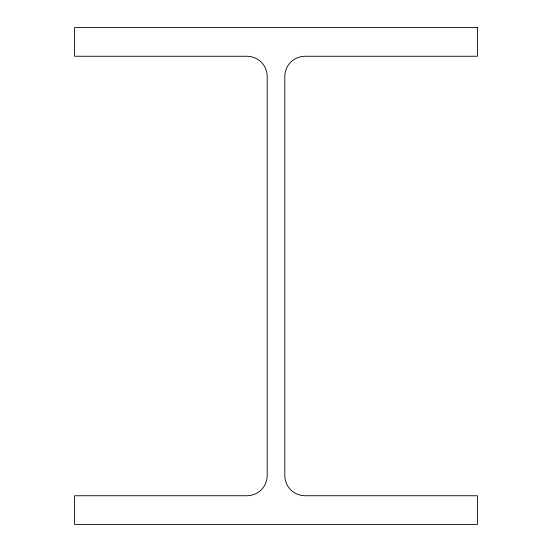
<?xml version="1.0" encoding="UTF-8"?>
<svg xmlns="http://www.w3.org/2000/svg" width="552" height="552" viewBox="0 0 552 552"><rect width="100%" height="100%" fill="white"/><g stroke="black" fill="none" stroke-linecap="round" stroke-linejoin="round"><path stroke-width="0.83" d="M477.404 27.6L74.596 27.6L74.596 56.263L246.937 56.263A20.279 20.279 0 0 1 267.216 76.542L267.216 475.458A20.279 20.279 0 0 1 246.937 495.737L74.596 495.737L74.596 524.4L477.404 524.4L477.404 495.737L305.063 495.737A20.279 20.279 0 0 1 284.784 475.458L284.784 76.542A20.279 20.279 0 0 1 305.063 56.263L477.404 56.263L477.404 27.6"/></g></svg>
